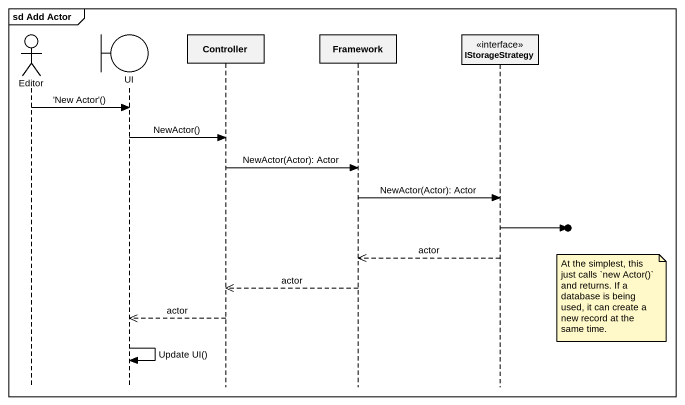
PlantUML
@startuml
mainframe sd Add Actor
hide footbox
actor Editor
boundary UI
participant Controller
participant Framework
participant IStorageStrategy <<interface>>

Editor -> UI : 'New Actor'()
UI -> Controller : NewActor()
Controller -> Framework : NewActor(Actor): Actor
Framework -> IStorageStrategy : NewActor(Actor): Actor
IStorageStrategy ->o]
IStorageStrategy -->> Framework : actor
Framework -->> Controller : actor
note right of IStorageStrategy : At the simplest, this just calls `new Actor()` and returns. If a database is being used, it can create a new record at the same time.
Controller -->> UI : actor
UI -> UI : Update UI()
@enduml
